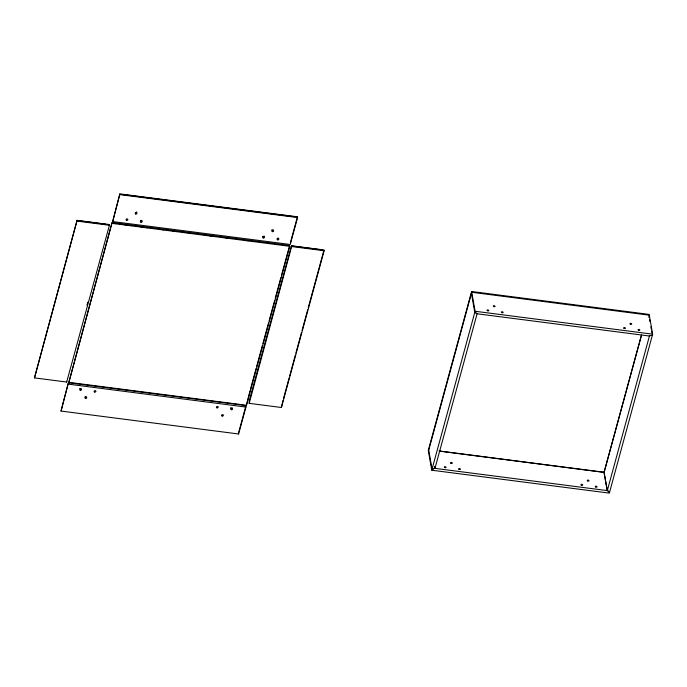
<?xml version="1.0" encoding="UTF-8"?>
<svg xmlns="http://www.w3.org/2000/svg" width="687" height="687" viewBox="0 0 687 687"><rect width="100%" height="100%" fill="white"/><g stroke="black" fill="none" stroke-linecap="round" stroke-linejoin="round"><path stroke-width="1.03" d="M77.073 220.355L34.487 377.893L66.691 382.049L109.413 225.284L109.276 224.512L77.073 220.355L34.487 377.893M86.94 305.226L87.781 302.125M109.276 224.512L109.027 225.422L108.898 224.649M68.236 383.38L61.04 411.066L238.604 433.986L245.937 407.065L245.8 406.3L243.052 405.193L69.43 382.908L69.542 383.544L68.236 383.38L61.04 411.066M112.05 222.614L68.872 382.333L246.435 405.253L289.751 246.298L289.613 245.534L112.05 222.614L68.872 382.333M119.882 193.88L112.677 221.566L290.249 244.478L297.583 217.564L297.445 216.791L119.882 193.88L112.677 221.566M238.75 432.175L245.8 406.3M249.956 391.058L246.435 405.253M250.515 388.997L256.139 368.352M256.706 366.291L262.331 345.647M262.898 343.586L268.523 322.942M269.081 320.872L274.706 300.236M275.272 298.167L280.897 277.522M281.455 275.461L289.339 246.564M290.395 242.674L297.445 216.791M291.408 245.955L249.183 400.899L249.201 403.346L281.412 407.503L324.135 250.738L323.998 249.965L291.795 245.809L291.546 246.719L291.408 245.955L322.529 249.965L322.658 250.738M249.201 403.346L291.795 245.809M282.958 400.547L281.412 407.503M283.525 398.486L289.141 377.859M289.708 375.798L295.333 355.17M295.891 353.101L301.516 332.474M302.074 330.413L307.699 309.785M308.257 307.724L323.714 250.995M471.6 291.503L428.284 450.449L431.762 470.209L609.335 493.12L652.65 334.174L649.163 314.414L471.6 291.503L475.086 311.254L431.762 470.209M428.422 451.222L471.737 292.267L649.301 315.187L648.743 317.248M428.714 450.131L432.063 469.109L433.368 469.281L433.617 468.371L434.923 468.543L477.147 313.59L475.842 313.427L476.091 312.516L474.786 312.345L471.437 293.358M641.469 335.05L604.028 472.441L607.265 490.784L608.57 490.956L608.321 491.866L609.627 492.029M641.46 335.325L604.105 472.39L439.208 451.101M607.265 490.784L649.49 335.84L652.349 335.265M120.019 194.644L297.583 217.564M114.008 223.369L116.129 223.644M119.306 224.048L121.427 224.323M124.605 224.735L126.726 225.01M129.912 225.422L132.033 225.697M135.21 226.1L137.331 226.375M140.517 226.787L142.63 227.062M145.816 227.474L147.937 227.749M151.114 228.153L153.235 228.428M161.72 229.527L163.841 229.802M167.018 230.214L169.139 230.48M172.325 230.892L174.446 231.167M182.931 232.266L185.043 232.532M188.229 232.945L190.351 233.219M204.133 234.997L206.255 235.272M209.432 235.684L211.553 235.959M225.336 237.736L227.457 238.011M246.547 240.476L248.668 240.751M267.75 243.215L269.871 243.481M112.187 223.378L289.751 246.298M291.932 246.581L324.135 250.738M77.777 220.639L105.781 224.254M77.21 221.128L109.413 225.284M475.086 311.254L652.65 334.174M477.096 313.779L649.447 336.02M68.374 384.153L245.937 407.065M439.182 450.973L604.079 472.261L607.317 490.604L434.974 468.362L434.613 466.318M649.567 319.446L649.936 321.55M650.864 326.823L651.233 328.936M651.611 331.048L651.98 333.152M434.562 466.499L434.923 468.543M294.474 216.723L122.131 194.481M238.466 433.214L238.604 433.986M66.553 381.276L66.691 382.049M136.704 211.862A0.893 0.73 -10 0 1 135.64 212.481M141.823 220.252A0.893 0.73 -10 0 1 140.431 220.527M273.151 229.853A0.893 0.73 -10 0 1 271.743 229.827M264.117 236.036A0.893 0.73 -10 0 1 262.726 236.311M278.347 238.054A0.893 0.73 -10 0 1 277.273 238.269M232.189 407.752A0.893 0.73 -10 0 1 230.549 407.717M86.055 396.751A0.893 0.73 -10 0 1 84.973 396.734M80.86 388.55A0.893 0.73 -10 0 1 79.778 388.533M135.691 213.966A0.893 0.73 -10 0 0 137.005 213.21A0.893 0.73 -10 0 0 135.631 212.695A0.893 0.73 -10 0 0 135.691 213.966M140.895 222.167A0.893 0.73 -10 0 0 142.2 221.412A0.893 0.73 -10 0 0 140.835 220.896A0.893 0.73 -10 0 0 140.895 222.167M126.528 220.312A0.893 0.73 -10 0 0 127.842 219.557A0.893 0.73 -10 0 0 126.468 219.041A0.893 0.73 -10 0 0 126.528 220.312M272.353 231.605A0.893 0.73 -10 0 0 273.658 230.849A0.893 0.73 -10 0 0 272.292 230.334A0.893 0.73 -10 0 0 272.353 231.605M277.548 239.806A0.893 0.73 -10 0 0 278.853 239.05A0.893 0.73 -10 0 0 277.488 238.535A0.893 0.73 -10 0 0 277.548 239.806M263.19 237.951A0.893 0.73 -10 0 0 264.495 237.195A0.893 0.73 -10 0 0 263.13 236.68A0.893 0.73 -10 0 0 263.19 237.951M222.09 416.013A0.893 0.73 -10 0 0 223.404 415.257A0.893 0.73 -10 0 0 222.038 414.742A0.893 0.73 -10 0 0 222.09 416.013M216.894 407.812A0.893 0.73 -10 0 0 218.2 407.056A0.893 0.73 -10 0 0 216.834 406.541A0.893 0.73 -10 0 0 216.894 407.812M231.253 409.667A0.893 0.73 -10 0 0 232.567 408.911A0.893 0.73 -10 0 0 231.201 408.396A0.893 0.73 -10 0 0 231.253 409.667M85.437 398.374A0.893 0.73 -10 0 0 86.742 397.618A0.893 0.73 -10 0 0 85.377 397.103A0.893 0.73 -10 0 0 85.437 398.374M80.242 390.173A0.893 0.73 -10 0 0 81.547 389.417A0.893 0.73 -10 0 0 80.181 388.902A0.893 0.73 -10 0 0 80.242 390.173M94.6 392.028A0.893 0.73 -10 0 0 95.905 391.272A0.893 0.73 -10 0 0 94.54 390.757A0.893 0.73 -10 0 0 94.6 392.028M587.565 480.883A0.893 0.489 15.2 0 0 588.982 480.848A0.893 0.489 15.2 0 0 587.806 480.076A0.893 0.489 15.2 0 0 587.565 480.883M581.288 485.091A0.893 0.489 15.2 0 0 582.705 485.048A0.893 0.489 15.2 0 0 581.528 484.283A0.893 0.489 15.2 0 0 581.288 485.091M595.646 486.946A0.893 0.489 15.2 0 0 597.063 486.903A0.893 0.489 15.2 0 0 595.887 486.138A0.893 0.489 15.2 0 0 595.646 486.946M450.904 463.244A0.893 0.489 15.2 0 0 452.321 463.21A0.893 0.489 15.2 0 0 451.144 462.437A0.893 0.489 15.2 0 0 450.904 463.244M458.993 469.307A0.893 0.489 15.2 0 0 460.41 469.264A0.893 0.489 15.2 0 0 459.234 468.5A0.893 0.489 15.2 0 0 458.993 469.307M444.626 467.452A0.893 0.489 15.2 0 0 446.043 467.409A0.893 0.489 15.2 0 0 444.867 466.645A0.893 0.489 15.2 0 0 444.626 467.452M493.627 306.479A0.893 0.489 15.2 0 0 495.044 306.436A0.893 0.489 15.2 0 0 493.867 305.672A0.893 0.489 15.2 0 0 493.627 306.479M501.716 312.542A0.893 0.489 15.2 0 0 503.133 312.499A0.893 0.489 15.2 0 0 501.957 311.735A0.893 0.489 15.2 0 0 501.716 312.542M487.349 310.687A0.893 0.489 15.2 0 0 488.766 310.644A0.893 0.489 15.2 0 0 487.59 309.88A0.893 0.489 15.2 0 0 487.349 310.687M630.288 324.118A0.893 0.489 15.2 0 0 631.705 324.075A0.893 0.489 15.2 0 0 630.529 323.311A0.893 0.489 15.2 0 0 630.288 324.118M638.369 330.181A0.893 0.489 15.2 0 0 639.786 330.138A0.893 0.489 15.2 0 0 638.609 329.374A0.893 0.489 15.2 0 0 638.369 330.181M624.011 328.326A0.893 0.489 15.2 0 0 625.428 328.283A0.893 0.489 15.2 0 0 624.251 327.519A0.893 0.489 15.2 0 0 624.011 328.326"/></g></svg>
